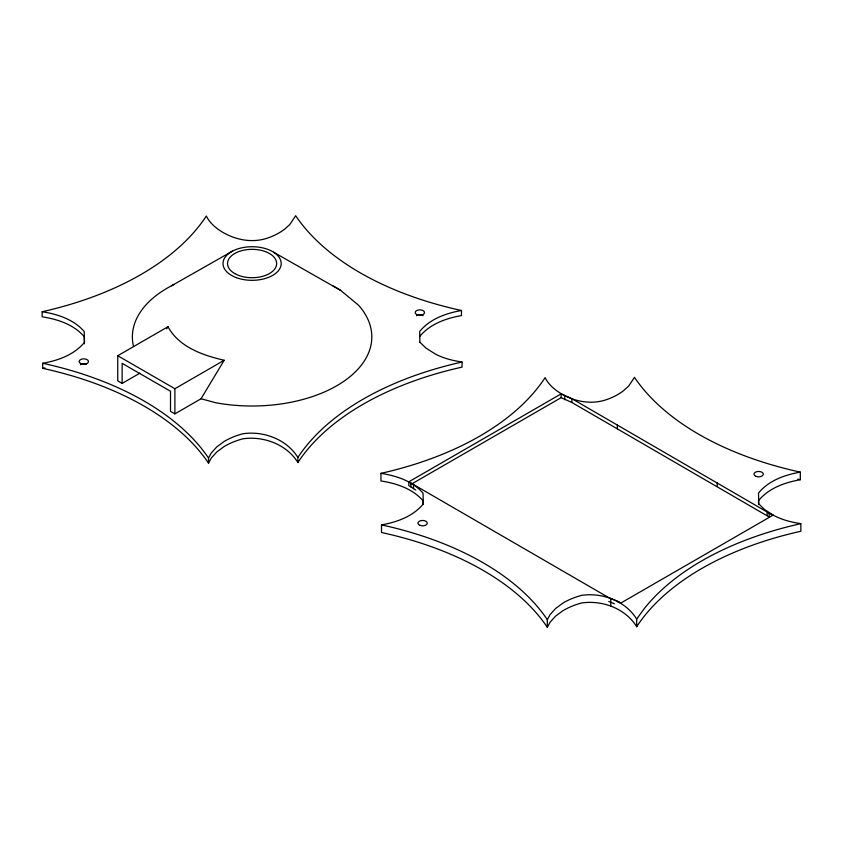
<?xml version="1.0" encoding="UTF-8"?>
<svg xmlns="http://www.w3.org/2000/svg" width="843" height="843" viewBox="0 0 843 843"><rect width="100%" height="100%" fill="white"/><g stroke="black" fill="none" stroke-linecap="round" stroke-linejoin="round"><path stroke-width="1.26" d="M84.405 343.796L84.226 336.599C73.71 324.471 57.556 319.212 42.15 316.81L42.15 311.741C57.556 314.133 73.71 319.402 84.226 331.52L84.5 342.311C74.247 354.798 58.167 360.541 42.698 363.28L42.698 368.349A286.104 165.175 0 0 1 208.516 463.134L208.516 458.055L211.351 452.912L216.746 446.938L223.922 441.616A62.319 35.986 0 0 1 242.784 433.766C263.416 430.678 286.746 439.266 297.874 457.475L297.874 462.544A285.261 164.691 0 0 1 462.048 367.116L462.048 362.037L455.336 360.857A59.484 34.342 0 0 1 435.325 354.039L425.915 348.054L419.962 342.247M208.516 463.134L211.351 457.991L216.746 452.006L223.922 446.685A62.319 35.986 0 0 1 242.784 438.834C263.416 435.757 286.746 444.345 297.874 462.544M423.123 504.346L423.038 500.753C412.522 488.624 396.368 483.355 380.952 480.963L380.952 473.344C396.368 475.747 412.522 481.016 423.038 493.134L423.302 503.924C413.049 516.411 396.979 522.154 381.51 524.883L381.51 532.502A286.104 165.175 0 0 1 547.318 627.276L547.318 619.668L550.152 614.526L555.558 608.541L562.724 603.219A62.319 35.986 0 0 1 581.586 595.369C602.229 592.281 625.506 600.933 636.676 619.078L636.676 626.697A285.261 164.691 0 0 1 800.85 531.259L800.85 523.651L794.138 522.47A59.484 34.342 0 0 1 774.127 515.653L764.717 509.667L758.774 503.861L758.5 493.071C768.711 480.521 784.833 474.841 800.302 472.112L800.302 479.72C784.833 482.459 768.711 488.129 758.5 500.689L758.595 504.283M547.318 627.276L550.152 622.134L555.558 616.159L562.724 610.838A62.319 35.986 0 0 1 581.586 602.987C602.218 599.9 625.548 608.488 636.676 626.697M122.14 383.396L122.14 363.344L170.497 391.257L170.497 411.321L174.891 413.86L201.055 398.75L224.185 360.267C202.931 355.356 178.958 347.084 167.989 326.726L117.746 355.725L117.746 380.867L122.14 383.396L139.896 373.154M166.693 328.823L167.989 326.726M636.676 619.078L644.4 608.435A285.261 164.691 0 0 1 800.85 523.651M419.698 336.536C429.898 323.986 446.031 318.306 461.49 315.577L461.49 310.498A286.104 165.175 0 0 1 295.682 215.724L289.823 224.512L284.776 229.054A59.484 34.342 0 0 1 267.568 238.074C251.562 243.553 233.648 239.675 219.77 230.424A64.732 37.377 0 0 1 206.314 216.008A286.104 165.175 0 0 1 42.15 311.741M117.746 355.725L174.891 388.728L224.185 360.267M408.613 481.922L561.164 393.85L571.954 398.728L772.82 515.294M411.089 484.303L561.164 397.654L571.954 402.532L769.29 517.065L769.101 512.829M620.374 603.314L773.157 515.105M171.508 285.777L232.51 251.109M461.49 310.498C446.031 313.227 429.898 318.907 419.698 331.457L419.846 342.532M42.698 368.349L44.974 367.927M617.065 601.417L620.954 602.987M201.055 398.75L215.724 402.743A119.717 69.115 0 0 0 343.554 381.489A119.717 69.115 0 0 0 358.465 305.166L340.625 290.361A119.717 69.115 0 0 0 333.28 286.093M618.952 601.828L608.751 597.645L408.813 481.806L408.813 485.61L415.768 490.025M608.751 601.438L614.421 603.767M273.606 252.215L340.625 290.361M410.91 483.155L410.857 486.79M767.193 511.448L767.193 515.252M717.193 482.586L717.193 486.39M617.361 424.946L617.361 428.75M610.764 598.604L610.764 606.212M571.954 398.728L571.954 402.532M564.747 395.915L564.747 399.73M561.164 393.85L561.164 397.654M413.491 484.904L413.491 488.708M174.891 388.728L174.891 413.86M800.302 472.112A286.104 165.175 0 0 1 634.484 377.327L628.625 386.126L623.578 390.667A59.484 34.342 0 0 1 606.37 399.687C590.374 405.167 572.45 401.289 558.582 392.037A64.732 37.377 0 0 1 545.115 377.622A286.104 165.175 0 0 1 380.952 473.344M381.51 524.883A286.104 165.175 0 0 1 547.318 619.668M800.302 479.72A286.104 165.175 0 0 1 797.805 479.172M297.874 457.475A285.261 164.691 0 0 1 462.048 362.037M42.698 363.28A286.104 165.175 0 0 1 208.516 458.055M133.552 346.557A119.717 69.115 0 0 1 173.721 284.639M80.507 364.703A4.658 2.687 0 0 1 86.134 364.271M416.547 315.704A4.658 2.687 0 0 1 423.144 315.704M234.733 273.554A24.552 14.173 0 0 0 275.819 267.189A24.552 14.173 0 0 0 245.745 249.834A24.552 14.173 0 0 0 234.733 273.554M236.388 277.663A29.094 16.797 0 0 0 281.162 264.312A29.094 16.797 0 0 0 238.748 248.601A29.094 16.797 0 0 0 236.388 277.663M417.517 314.861A4.658 2.687 0 0 0 424.514 312.532A4.658 2.687 0 0 0 417.517 310.203A4.658 2.687 0 0 0 417.517 314.861M80.507 363.438A4.658 2.687 0 0 0 88.315 362.227A4.658 2.687 0 0 0 82.603 358.928A4.658 2.687 0 0 0 80.507 363.438M755.865 476.306A4.658 2.687 0 0 0 763.284 474.461A4.658 2.687 0 0 0 756.814 471.669A4.658 2.687 0 0 0 755.865 476.306M419.983 525.368A4.658 2.687 0 0 0 427.264 523.345A4.658 2.687 0 0 0 420.594 520.721A4.658 2.687 0 0 0 419.983 525.368"/></g></svg>
